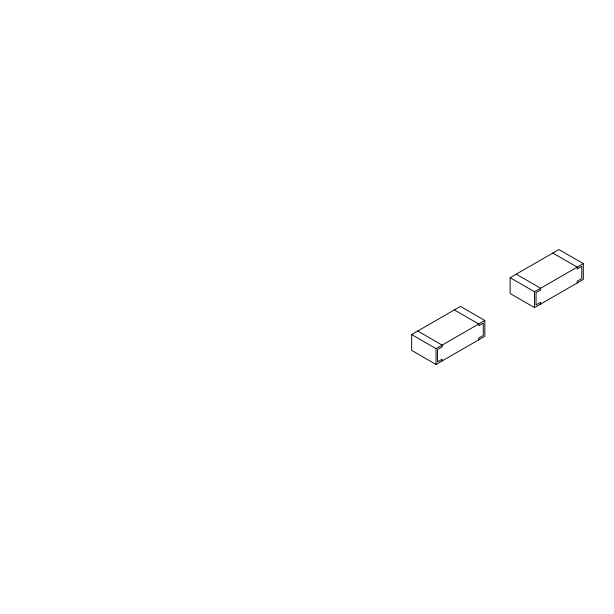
<?xml version="1.0" encoding="UTF-8"?>
<svg xmlns="http://www.w3.org/2000/svg" width="614" height="614" viewBox="0 0 614 614"><rect width="100%" height="100%" fill="white"/><g stroke="black" fill="none" stroke-linecap="round" stroke-linejoin="round"><path stroke-width="0.92" d="M411.656 334.546L460.431 306.394L484.814 320.47L484.814 336.311L436.047 364.47L411.656 350.387L411.656 334.546L436.047 348.629L484.814 320.47M510.142 277.689L558.917 249.53L583.3 263.613L583.3 279.454L534.525 307.606L510.142 293.53L510.142 277.689L534.525 291.773L583.3 263.613M552.815 253.052L577.206 267.128L577.206 268.894L581.773 266.253L581.773 278.572L577.206 281.212L577.206 282.97M516.236 274.174L540.627 288.25L540.627 290.008L536.053 292.648L536.053 304.966L540.627 302.326L540.627 304.091M454.337 309.909L478.72 323.992L478.72 325.75L483.295 323.11L483.295 335.428L478.72 338.068L478.72 339.826M417.758 331.03L442.141 345.106L442.141 346.872L437.567 349.512L437.567 361.83L442.141 359.19L442.141 360.948M534.525 291.773L534.525 307.606M436.047 348.629L436.047 364.47"/></g></svg>
